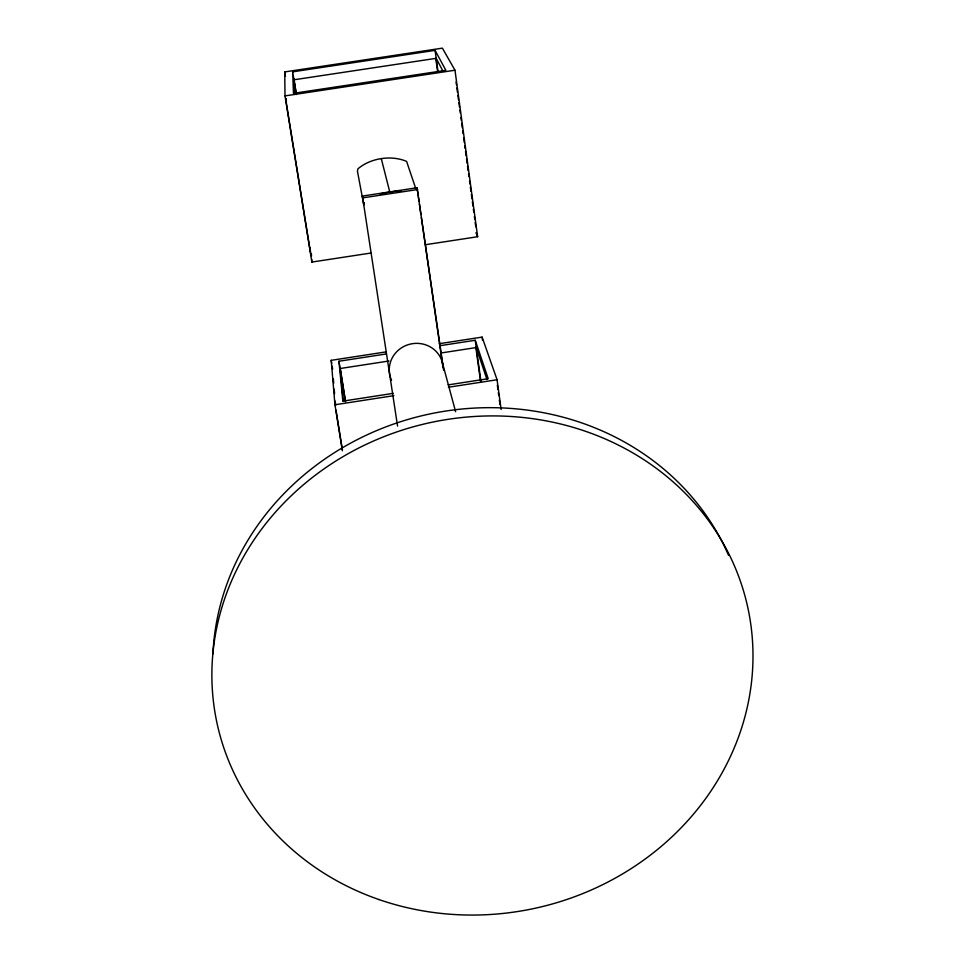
<?xml version="1.0" encoding="UTF-8"?>
<svg xmlns="http://www.w3.org/2000/svg" width="963" height="963" viewBox="0 0 963 963"><rect width="100%" height="100%" fill="white"/><g stroke="black" fill="none" stroke-linecap="round" stroke-linejoin="round"><path stroke-width="1.44" d="M364.363 202.579L363.785 205.035L357.417 171.089L357.947 168.802C370.562 158.04 391.363 154.85 406.603 161.411L415.703 188.399M380.144 194.044L382.72 193.286M384.129 193.009L395.444 191.288M388.956 361.005L340.132 368.516L343.346 401.39M440.741 353.024L476.252 347.559L486.953 379.494M393.265 393.349L342.828 401.138L338.964 361.233L386.368 353.939M448.156 384.887L488.217 378.7L475.241 340.264L439.694 345.741M342.383 450.804L334.943 404.761L393.903 395.661M448.433 387.246L497.077 379.747L501.133 409.504M417.629 189.518L362.762 197.872L362.413 196.067L417.063 187.749L443.69 370.454M425.827 244.65L477.636 236.729L454.981 70.227L442.39 48.15L284.735 71.924L285 95.903L311.868 262.068L371.068 253.016M334.943 404.761L331.212 360.331L385.946 351.904M439.2 343.707L482.102 337.11L497.077 379.747M292.668 71.84L435.083 50.365L445.857 70.323L293.462 93.339L292.668 71.84L296.291 94.518M293.944 79.797L436.179 58.334L442.956 71.13M285 95.903L454.981 70.227M396.864 191.131L400.897 191.071M475.963 232.733L477.636 236.729M442.691 363.809L455.619 411.731M381.36 158.931L389.75 191.902M335.991 410.106L342.431 449.986M296.267 93.483L293.896 78.653L294.534 94.47M340.168 367.89L345.573 401.715M338.964 361.233L345.32 400.969M284.735 71.924L285.445 76.354M331.212 360.331L331.693 363.292M332.163 366.253L332.644 369.214M362.413 196.067L397.563 426.103M417.063 187.749L418.171 195.441M418.351 196.729L419.001 201.183M419.423 204.144L420.915 214.532M421.349 217.494L442.944 367.336M435.083 50.365L438.021 71.611M475.241 340.264L480.958 381.553M435.83 58.755L437.684 72.129M475.782 347.029L480.537 381.312M456.065 81.975L456.474 84.925M456.871 87.886L457.473 92.316M457.882 95.277L458.484 99.707M458.882 102.668L459.483 107.098M459.893 110.059L460.29 113.02M460.892 117.45L461.301 120.411M461.698 123.36L462.3 127.802M462.709 130.751L463.107 133.713M463.709 138.142L464.31 142.584M464.72 145.533L465.117 148.495M465.526 151.456L466.128 155.886M466.525 158.847L467.127 163.277M467.536 166.238L468.138 170.668M468.536 173.629L468.945 176.578M469.547 181.02L469.944 183.969M470.353 186.93L470.955 191.36M471.352 194.321L471.954 198.751M472.364 201.712L472.965 206.142M473.363 209.103L473.772 212.065M474.374 216.494L474.771 219.456M475.18 222.405L475.782 226.847M497.329 385.2L497.931 389.642M498.34 392.603L498.738 395.564M499.34 399.994L499.953 404.436M482.102 337.11L482.511 340.083M333.318 378.664L333.704 383.154M334.209 389.148L334.594 393.638M335.232 401.126L335.606 405.616M311.326 253.257L311.506 256.194M311.687 259.131L311.868 262.068M310.17 247.635L310.447 252.089L286.348 103.089L286.288 98.671M391.556 380.241A27.024 25.941 -12.6 0 1 410.154 344.128A27.024 25.941 -12.6 0 1 443.197 367.854M212.955 653.853A268.292 245.83 -12.6 0 1 435.312 412.85A268.292 245.83 -12.6 0 1 728.57 555.362M378.953 899.55A271.614 248.418 -12.6 0 0 750.671 623.482A271.614 248.418 -12.6 0 0 317.682 473.447A271.614 248.418 -12.6 0 0 378.953 899.55"/></g></svg>
